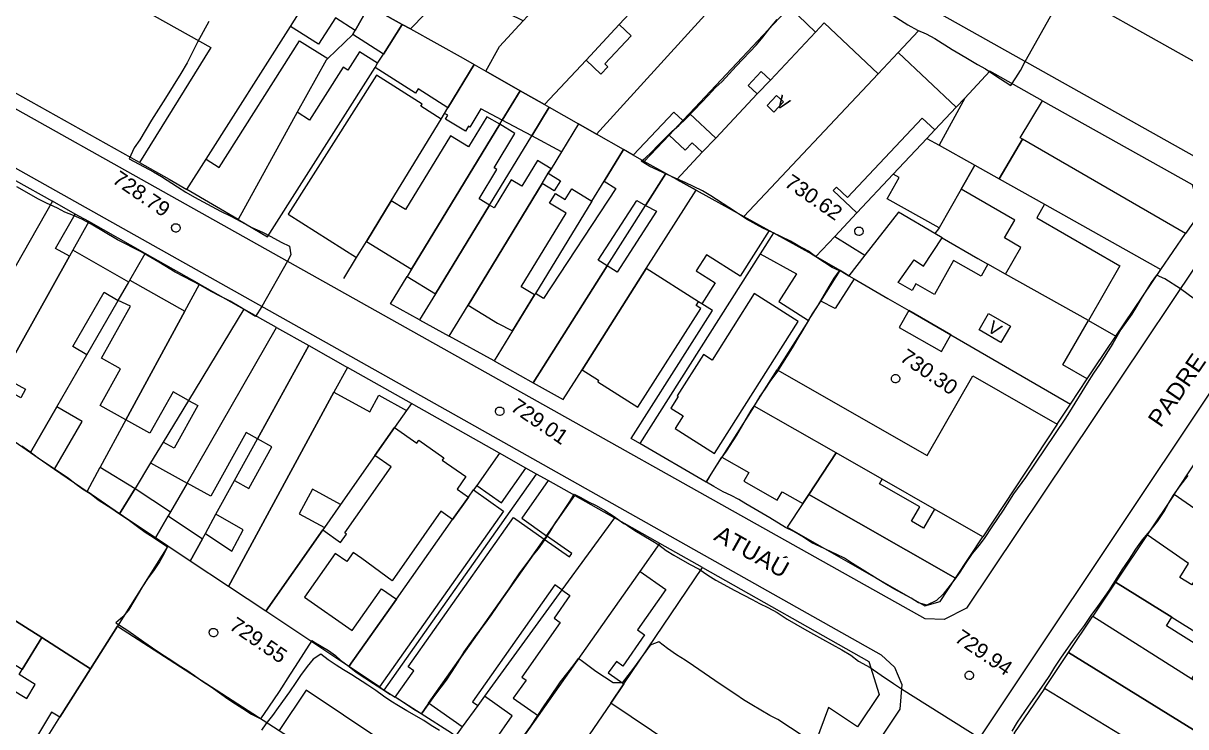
# Model space of a CAD drawing. Header units: metres. Extents: x 322294 to 7190115, y 7390841 to 10157759.
# Drawn here: x 322799.7 to 322936.9, y 7393530 to 7393613.1 of the extents above; entities that cross this region are included whole.
import ezdxf
from ezdxf.enums import TextEntityAlignment as Align

# ---------------------------------------------------------------- set-up
doc = ezdxf.new("R2010")
doc.units = ezdxf.units.M
doc.layers.get('0').update_dxf_attribs({"lineweight": 18})
for name, color, linetype, lineweight in [('100_SIST_VIARIO_MEIO_FIO', 1, 'Continuous', 18), ('160_P_SIMP_ASF_TOP', 7, 'Continuous', 18), ('206_MURO_E_MURO_ARRIMO', 7, 'Continuous', 18), ('214_PROJ_BEIRAL_EDIF', 10, 'Continuous', 18), ('600_CURVA_MESTRA', 14, 'Continuous', 18), ('604_CURVA_INTERM', 7, 'Continuous', 18), ('606_PTO_COTADO', 7, 'Continuous', 18), ('608_PTO_COTADO_INTERVIA', 1, 'Continuous', 18)]:
    doc.layers.add(name, color=color, linetype=linetype, lineweight=lineweight)
doc.styles.add('Style-Arial', font='arial.ttf', dxfattribs={"height": 1.75})

# ---------------------------------------------------------------- blocks, each defined once
blk = doc.blocks.new('SP09')
at = {"color": 0, "linetype": 'Continuous'}
blk.add_lwpolyline([(-0.03, -0.51), (-0.14, -0.49), (-0.24, -0.46), (-0.31, -0.42), (-0.35, -0.39), (-0.42, -0.31), (-0.47, -0.24), (-0.51, -0.15), (-0.52, -0.09), (-0.52, 0.03), (-0.51, 0.11), (-0.48, 0.2), (-0.44, 0.27), (-0.4, 0.33), (-0.32, 0.39), (-0.23, 0.44), (-0.15, 0.48), (-0.1, 0.48), (-0.03, 0.48), (0.08, 0.48), (0.19, 0.44), (0.27, 0.4), (0.35, 0.32), (0.41, 0.23), (0.46, 0.11), (0.48, 0.03), (0.48, -0.03), (0.47, -0.08), (0.44, -0.21), (0.38, -0.3), (0.31, -0.38), (0.23, -0.44), (0.1, -0.49), (0.02, -0.51)], close=True, dxfattribs=at)
blk = doc.blocks.new('SP10')
at = {"color": 0, "linetype": 'Continuous'}
blk.add_lwpolyline([(-0.03, -0.51), (-0.14, -0.49), (-0.24, -0.46), (-0.31, -0.42), (-0.35, -0.39), (-0.42, -0.31), (-0.47, -0.24), (-0.51, -0.15), (-0.52, -0.09), (-0.52, 0.03), (-0.51, 0.11), (-0.48, 0.2), (-0.44, 0.27), (-0.4, 0.33), (-0.32, 0.39), (-0.23, 0.44), (-0.15, 0.48), (-0.1, 0.48), (-0.03, 0.48), (0.08, 0.48), (0.19, 0.44), (0.27, 0.4), (0.35, 0.32), (0.41, 0.23), (0.46, 0.11), (0.48, 0.03), (0.48, -0.03), (0.47, -0.08), (0.44, -0.21), (0.38, -0.3), (0.31, -0.38), (0.23, -0.44), (0.1, -0.49), (0.02, -0.51)], close=True, dxfattribs=at)

msp = doc.modelspace()

# ---------------------------------------------------------------- linework, layer by layer
at = {"layer": '100_SIST_VIARIO_MEIO_FIO'}
for points in [[(323022.846, 7393726.842), (323025.756, 7393724.57), (323026.823, 7393721.814), (323026.161, 7393718.934), (322973.298, 7393637.741), (322952.353, 7393606.114), (322949.743, 7393604.674), (322946.78, 7393604.349), (322944.601, 7393604.875), (322853.546, 7393655.928), (322817.077, 7393676.634), (322815.979, 7393678.578), (322815.788, 7393680.803), (322816.723, 7393683.184), (322876.239, 7393763.209), (322904.689, 7393802.35), (322907.443, 7393803.45), (322909.671, 7393803.269), (322911.645, 7393802.254), (322985.906, 7393751.814)], [(322772.667, 7393624.5), (322799.154, 7393659.968), (322805.082, 7393667.568), (322807.802, 7393668.769), (322810.041, 7393668.79), (322811.813, 7393668.223), (322940.539, 7393595.952), (322941.779, 7393594.093), (322942.152, 7393591.891), (322941.214, 7393589.083), (322911.045, 7393544.033), (322908.4, 7393542.706), (322906.169, 7393542.779), (322773.037, 7393617.48), (322771.787, 7393619.329), (322771.435, 7393621.533), (322771.911, 7393623.413)], [(322900.96, 7393538.542), (322902.554, 7393537.071), (322903.436, 7393535.021), (322903.17, 7393532.102), (322862.346, 7393470.713), (322855.114, 7393469.324), (322721.076, 7393548.629), (322719.914, 7393554.409), (322762.751, 7393611.299), (322764.582, 7393612.58), (322766.759, 7393613.091), (322768.971, 7393612.757), (322851.08, 7393566.635)], [(322956.287, 7393587.088), (322954.199, 7393587.706), (322952.049, 7393587.147), (322950.503, 7393585.55), (322907.344, 7393520.883), (322903.406, 7393514.297), (322903.578, 7393512.086), (322904.374, 7393510.826), (322976.5, 7393470.182), (322978.732, 7393470.195), (322980.747, 7393471.153), (322981.746, 7393472.189), (323030.519, 7393541.505), (323030.344, 7393544.441), (323028.326, 7393546.609), (322997.897, 7393563.735)]]:
    msp.add_lwpolyline(points, close=True, dxfattribs=at)
at = {"layer": '206_MURO_E_MURO_ARRIMO'}
for p, q in [((322813.391, 7393596.685), (322816.897, 7393594.724)), ((322816.897, 7393594.724), (322819.004, 7393593.491)), ((322807.412, 7393589.69), (322805.825, 7393590.584)), ((322814.089, 7393585.926), (322807.412, 7393589.69)), ((322820.501, 7393582.311), (322814.089, 7393585.926)), ((322928.688, 7393576.185), (322933.988, 7393584.043)), ((322846.489, 7393578.081), (322843.028, 7393579.985)), ((322855.279, 7393573.244), (322849.969, 7393576.166)), ((322926.153, 7393572.427), (322928.688, 7393576.185)), ((322845.52, 7393568.209), (322837.957, 7393572.472)), ((322925.297, 7393571.13), (322926.153, 7393572.427)), ((322855.905, 7393562.355), (322845.52, 7393568.209)), ((322921.767, 7393565.779), (322923.335, 7393568.155)), ((322872.492, 7393563.485), (322871.469, 7393564.081)), ((322880.297, 7393558.93), (322872.492, 7393563.485)), ((322860.299, 7393559.878), (322859.037, 7393560.589)), ((322861.676, 7393559.102), (322860.299, 7393559.878)), ((322935.571, 7393557.482), (322932.388, 7393552.714)), ((322879.872, 7393548.845), (322874.858, 7393551.671))]:
    msp.add_line(p, q, dxfattribs=at)
for points in [[(322821.275, 7393597.071), (322831.221, 7393612.757)], [(322902.988, 7393609.673), (322905.396, 7393612.23)], [(322838.593, 7393611.786), (322835.636, 7393608.94)], [(322909.845, 7393603.23), (322910.842, 7393604.291)], [(322849.011, 7393601.807), (322849.422, 7393602.482)], [(322855.944, 7393601.201), (322856.227, 7393601.666)], [(322877.546, 7393601.631), (322875.931, 7393599.916)], [(322854.744, 7393591.64), (322859.716, 7393599.809)], [(322906.363, 7393599.524), (322907.303, 7393600.524)], [(322902.385, 7393595.289), (322898.104, 7393590.734)], [(322866.814, 7393592.104), (322860.156, 7393581.217)], [(322868.634, 7393584.463), (322873.167, 7393591.609)], [(322807.412, 7393589.69), (322805.544, 7393586.329)], [(322907.81, 7393588.975), (322907.731, 7393588.839), (322907.322, 7393588.285)], [(322908.188, 7393587.78), (322912.385, 7393585.335), (322913.582, 7393584.664)], [(322812.283, 7393582.792), (322814.089, 7393585.926)], [(322837.551, 7393582.982), (322839.046, 7393585.438)], [(322886.703, 7393585.886), (322872.492, 7393563.485)], [(322843.028, 7393579.985), (322844.999, 7393583.223)], [(322807.205, 7393573.977), (322810.899, 7393580.389)], [(322871.469, 7393564.081), (322881.056, 7393579.193), (322879.811, 7393579.983)], [(322892.41, 7393578.024), (322888.715, 7393572.199)], [(322925.442, 7393578.007), (322928.688, 7393576.185)], [(322819.195, 7393568.581), (322816.211, 7393563.661)], [(322845.52, 7393568.209), (322844.954, 7393567.402)], [(322811.807, 7393566.275), (322808.777, 7393560.685)], [(322824.629, 7393559.111), (322827.343, 7393564.05)], [(322814.722, 7393561.205), (322812.894, 7393558.191)], [(322880.297, 7393558.93), (322882.174, 7393561.888)], [(322842.307, 7393534.351), (322860.299, 7393559.878)], [(322819.019, 7393558.817), (322817.07, 7393555.433)], [(322853.22, 7393558.544), (322852.836, 7393558)], [(322837.157, 7393556.291), (322835.235, 7393553.552)], [(322821.188, 7393552.849), (322822.44, 7393555.127)], [(322861.474, 7393552.588), (322861.195, 7393552.192)], [(322863.288, 7393546.191), (322854.139, 7393533.646)], [(322841.728, 7393534.738), (322842.307, 7393534.351)], [(322842.307, 7393534.351), (322843.595, 7393533.528)], [(322850.704, 7393528.938), (322850.263, 7393529.272), (322846.661, 7393531.571)]]:
    msp.add_lwpolyline(points, dxfattribs=at)
at = {"layer": '214_PROJ_BEIRAL_EDIF'}
for points in [[(322813.391, 7393596.685), (322780.891, 7393614.861), (322788.684, 7393628.795), (322821.825, 7393610.259)], [(322876.812, 7393620.225), (322870.056, 7393612.976), (322866.138, 7393608.771), (322861.238, 7393603.513), (322858.353, 7393605.157), (322854.294, 7393607.469), (322855.908, 7393610.386), (322858.708, 7393613.39), (322859.237, 7393613.957), (322869.804, 7393625.296), (322870.532, 7393626.077)], [(322858.708, 7393613.39), (322853.555, 7393615.97), (322857.055, 7393619.687), (322854.639, 7393621.962), (322851.635, 7393618.877), (322848.846, 7393616.013), (322845.389, 7393612.462), (322851.64, 7393608.981), (322852.931, 7393608.245), (322854.294, 7393607.469), (322855.908, 7393610.386)], [(322866.138, 7393608.771), (322861.238, 7393603.513), (322861.783, 7393603.203), (322865.233, 7393601.238), (322867.387, 7393600.01), (322882.955, 7393617.202), (322885.073, 7393619.542), (322881.951, 7393622.482), (322878.904, 7393619.246), (322877.304, 7393620.753), (322876.812, 7393620.225), (322870.056, 7393612.976), (322871.465, 7393611.649), (322868.351, 7393608.343), (322868.723, 7393607.993), (322867.896, 7393607.115)], [(322871.701, 7393597.553), (322870.548, 7393598.21), (322867.387, 7393600.01), (322882.955, 7393617.202), (322884.289, 7393615.946), (322887.296, 7393619.138), (322890.867, 7393615.774), (322890.144, 7393615.007), (322878.344, 7393602.478), (322877.546, 7393601.631), (322876.484, 7393602.631)], [(322837.451, 7393616.918), (322838.683, 7393616.196), (322840.52, 7393615.173), (322838.866, 7393612.267), (322836.533, 7393613.746), (322834.562, 7393610.638), (322831.221, 7393612.757), (322834.832, 7393618.451)], [(322848.846, 7393616.013), (322845.389, 7393612.462), (322844.44, 7393612.991), (322841.678, 7393614.528), (322844.176, 7393617.093), (322845.476, 7393615.828), (322847.208, 7393617.607)], [(322838.866, 7393612.267), (322840.52, 7393615.173), (322841.678, 7393614.528), (322844.44, 7393612.991), (322842.218, 7393609.487), (322838.593, 7393611.786)], [(322886.349, 7393604.768), (322885.272, 7393605.782), (322886.817, 7393607.422), (322887.893, 7393606.408), (322893.243, 7393612.088), (322890.144, 7393615.007), (322878.344, 7393602.478), (322881.443, 7393599.559)], [(322852.931, 7393608.245), (322849.821, 7393603.137), (322846.303, 7393605.368), (322845.996, 7393604.884), (322841.22, 7393607.913), (322841.53, 7393608.402), (322842.218, 7393609.487), (322844.44, 7393612.991), (322845.389, 7393612.462), (322851.64, 7393608.981)], [(322879.863, 7393597.881), (322876.852, 7393594.684), (322879.13, 7393593.425), (322884.756, 7393590.315), (322900.625, 7393607.164), (322894.248, 7393613.155), (322893.243, 7393612.088), (322887.893, 7393606.408), (322886.349, 7393604.768), (322881.443, 7393599.559)], [(322821.275, 7393597.071), (322822.832, 7393596.084), (322832.318, 7393611.044), (322835.636, 7393608.94), (322835.436, 7393608.748), (322832.042, 7393602.613), (322825.041, 7393589.959), (322819.004, 7393593.491)], [(322825.041, 7393589.959), (322828.538, 7393587.913), (322841.22, 7393607.913), (322841.53, 7393608.402), (322839.396, 7393609.755), (322838.023, 7393607.589), (322837.466, 7393607.942), (322833.501, 7393601.688), (322832.042, 7393602.613)], [(322893.273, 7393585.591), (322895.495, 7393587.956), (322898.104, 7393590.734), (322895.318, 7393593.351), (322895.703, 7393593.761), (322897.012, 7393592.531), (322905.826, 7393601.913), (322907.303, 7393600.524), (322909.845, 7393603.23), (322902.988, 7393609.673), (322900.625, 7393607.164), (322884.756, 7393590.315), (322887.76, 7393588.654), (322888.278, 7393588.368), (322892.771, 7393585.884)], [(322856.227, 7393601.666), (322853.716, 7393603.002), (322852.416, 7393600.868), (322852.255, 7393600.966), (322851.886, 7393600.36), (322849.525, 7393601.798), (322849.801, 7393602.251), (322849.422, 7393602.482), (322849.821, 7393603.137), (322852.931, 7393608.245), (322854.294, 7393607.469), (322858.353, 7393605.157)], [(322839.046, 7393585.438), (322840.198, 7393587.329), (322843.128, 7393592.143), (322849.011, 7393601.807), (322846.618, 7393603.324), (322846.769, 7393603.563), (322841.373, 7393606.985), (322830.961, 7393590.565)], [(322920.013, 7393603.969), (322913.804, 7393607.444), (322910.842, 7393604.291), (322907.816, 7393598.712), (322912.053, 7393596.346), (322914.907, 7393594.753), (322917.664, 7393599.42), (322917.373, 7393599.583)], [(322859.716, 7393599.809), (322856.227, 7393601.666), (322858.353, 7393605.157), (322861.238, 7393603.513), (322861.783, 7393603.203)], [(322888.627, 7393604.582), (322889.434, 7393603.824), (322888.319, 7393602.637), (322887.513, 7393603.395)], [(322920.013, 7393603.969), (322937.688, 7393594.077), (322938.624, 7393590.726), (322936.922, 7393588.272), (322917.664, 7393599.42), (322917.373, 7393599.583)], [(322863.226, 7393597.941), (322859.716, 7393599.809), (322861.783, 7393603.203), (322865.233, 7393601.238)], [(322855.944, 7393601.201), (322854.415, 7393602.059), (322852.267, 7393598.53), (322850.119, 7393599.838), (322844.811, 7393591.119), (322843.128, 7393592.143), (322840.198, 7393587.329), (322845.525, 7393584.086)], [(322855.944, 7393601.201), (322845.525, 7393584.086), (322844.999, 7393583.223), (322848.37, 7393581.171), (322854.744, 7393591.64), (322853.5, 7393592.397), (322855.604, 7393595.853), (322855.273, 7393596.055), (322857.74, 7393600.108)], [(322860.957, 7393594.214), (322852.197, 7393579.825), (322855.683, 7393577.703), (322857.449, 7393576.792), (322860.049, 7393581.043), (322858.469, 7393582.004), (322863.768, 7393590.708), (322861.821, 7393591.893), (322862.51, 7393593.026), (322863.683, 7393592.312), (322864.437, 7393593.551), (322866.814, 7393592.104), (322868.255, 7393594.46), (322870.548, 7393598.21), (322867.387, 7393600.01), (322865.233, 7393601.238), (322863.226, 7393597.941), (322862.011, 7393595.945), (322861.679, 7393595.399), (322863.106, 7393594.53), (322862.384, 7393593.345)], [(322875.931, 7393599.916), (322877.842, 7393598.116), (322878.675, 7393599), (322879.863, 7393597.881), (322876.852, 7393594.684), (322875.568, 7393595.393), (322873.006, 7393596.81)], [(322912.053, 7393596.346), (322910.425, 7393593.519), (322907.81, 7393588.975), (322901.698, 7393592.405), (322903.093, 7393594.891), (322902.385, 7393595.289), (322906.363, 7393599.524), (322907.816, 7393598.712)], [(322920.279, 7393591.737), (322933.988, 7393584.043), (322936.922, 7393588.272), (322917.664, 7393599.42), (322914.907, 7393594.753)], [(322852.197, 7393579.825), (322860.957, 7393594.214), (322861.679, 7393595.399), (322862.011, 7393595.945), (322860.397, 7393596.927), (322858.535, 7393593.87), (322857.31, 7393594.615), (322855.295, 7393591.305), (322854.744, 7393591.64), (322848.37, 7393581.171), (322846.489, 7393578.081), (322849.969, 7393576.166)], [(322873.167, 7393591.609), (322875.568, 7393595.393), (322873.006, 7393596.81), (322871.701, 7393597.553), (322870.548, 7393598.21), (322868.255, 7393594.46), (322869.655, 7393593.603), (322861.118, 7393580.629), (322860.156, 7393581.217), (322860.049, 7393581.043), (322857.449, 7393576.792), (322855.279, 7393573.244), (322859.877, 7393570.66), (322868.634, 7393584.463), (322867.566, 7393585.157), (322872.125, 7393592.173)], [(322925.442, 7393578.007), (322915.645, 7393583.505), (322917.465, 7393586.655), (322915.538, 7393587.768), (322916.749, 7393589.865), (322910.425, 7393593.519), (322912.053, 7393596.346), (322914.907, 7393594.753), (322920.279, 7393591.737), (322919.352, 7393590.133), (322929.17, 7393584.46)], [(322789.305, 7393577.963), (322796.329, 7393590.286), (322798.766, 7393594.563), (322803.123, 7393592.107), (322795.349, 7393578.466), (322793.719, 7393579.372), (322792.935, 7393577.963), (322791.882, 7393578.548), (322791.026, 7393577.008)], [(322873.167, 7393591.609), (322874.437, 7393590.922), (322869.79, 7393583.712), (322868.634, 7393584.463), (322859.877, 7393570.66), (322863.424, 7393568.667), (322865.667, 7393572.204), (322873.245, 7393584.148), (322879.13, 7393593.425), (322876.852, 7393594.684), (322875.568, 7393595.393)], [(322887.76, 7393588.654), (322884.328, 7393583.245), (322880.34, 7393585.775), (322879.143, 7393583.888), (322881.385, 7393582.465), (322879.811, 7393579.983), (322879.428, 7393580.226), (322873.245, 7393584.148), (322879.13, 7393593.425), (322884.756, 7393590.315)], [(322797.24, 7393571.384), (322805.137, 7393585.596), (322803.51, 7393586.523), (322805.825, 7393590.584), (322803.123, 7393592.107), (322795.349, 7393578.466), (322796.559, 7393577.794), (322793.998, 7393573.185)], [(322897.789, 7393582.946), (322901.754, 7393580.624), (322904.247, 7393579.184), (322909.218, 7393576.311), (322923.335, 7393568.155), (322925.297, 7393571.13), (322922.427, 7393572.789), (322925.442, 7393578.007), (322915.645, 7393583.505), (322913.582, 7393584.664), (322912.796, 7393583.263), (322909.533, 7393585.094), (322907.293, 7393581.102), (322905.089, 7393582.338), (322904.649, 7393581.554), (322902.99, 7393582.485), (322904.863, 7393585.165), (322905.979, 7393584.426), (322908.188, 7393587.78), (322907.322, 7393588.285), (322903.008, 7393590.798), (322899.056, 7393585.728), (322897.171, 7393583.308)], [(322892.41, 7393578.024), (322893.851, 7393580.295), (322896.144, 7393583.909), (322893.273, 7393585.591), (322892.771, 7393585.884), (322888.278, 7393588.368), (322886.703, 7393585.886), (322890.968, 7393583.525), (322888.886, 7393580.26)], [(322893.273, 7393585.591), (322895.495, 7393587.956), (322899.056, 7393585.728), (322897.171, 7393583.308), (322896.144, 7393583.909)], [(322796.695, 7393570.404), (322794.561, 7393566.563), (322795.238, 7393566.097), (322800.555, 7393562.432), (322803.656, 7393567.815), (322807.205, 7393573.977), (322805.538, 7393574.937), (322809.232, 7393581.35), (322810.899, 7393580.389), (322812.151, 7393582.563), (322805.544, 7393586.329), (322805.137, 7393585.596), (322797.24, 7393571.384), (322799.963, 7393569.914), (322799.399, 7393568.9)], [(322873.245, 7393584.148), (322865.667, 7393572.204), (322867.62, 7393570.965), (322867.508, 7393570.789), (322872.262, 7393567.773), (322879.669, 7393579.449), (322879.145, 7393579.781), (322879.428, 7393580.226)], [(322897.789, 7393582.946), (322895.554, 7393579.423), (322893.851, 7393580.295), (322896.144, 7393583.909), (322897.171, 7393583.308)], [(322810.899, 7393580.389), (322812.151, 7393582.563), (322812.283, 7393582.792), (322818.76, 7393579.1), (322811.807, 7393566.275), (322808.77, 7393567.963), (322811.176, 7393572.293), (322808.915, 7393573.549), (322812.348, 7393579.727)], [(322811.807, 7393566.275), (322818.76, 7393579.1), (322820.501, 7393582.311), (322825.733, 7393579.362), (322819.195, 7393568.581), (322817.37, 7393569.595), (322814.648, 7393564.697)], [(322891.169, 7393577.897), (322885.984, 7393581.186), (322881.013, 7393573.35), (322879.993, 7393573.997), (322876.895, 7393569.114), (322877.023, 7393569.033), (322876.159, 7393567.671), (322877.607, 7393566.753), (322876.661, 7393565.262), (322881.291, 7393562.325)], [(322819.195, 7393568.581), (322820.28, 7393567.978), (322817.488, 7393562.952), (322816.211, 7393563.661), (322814.722, 7393561.205), (322819.019, 7393558.817), (322829.599, 7393577.183), (322825.733, 7393579.362)], [(322909.218, 7393576.311), (322904.247, 7393579.184), (322903.114, 7393577.202), (322908.098, 7393574.352)], [(322916.237, 7393577.351), (322915.118, 7393575.415), (322912.54, 7393576.904), (322913.659, 7393578.84)], [(322827.343, 7393564.05), (322826.017, 7393564.787), (322821.832, 7393557.254), (322819.019, 7393558.817), (322829.599, 7393577.183), (322833.387, 7393575.048)], [(322827.343, 7393564.05), (322833.387, 7393575.048), (322837.957, 7393572.472), (322836.368, 7393569.542), (322823.931, 7393546.616), (322819.409, 7393549.612), (322820.853, 7393552.24), (322821.188, 7393552.849), (322824.322, 7393550.765), (322825.634, 7393553.287), (322822.44, 7393555.127), (322824.629, 7393559.111), (322826.314, 7393558.174), (322829.052, 7393563.101)], [(322888.715, 7393572.199), (322906.408, 7393562.083), (322911.785, 7393571.487), (322921.767, 7393565.779), (322912.995, 7393552.481), (322907.28, 7393555.749), (322901.114, 7393559.274), (322895.681, 7393562.381), (322885.998, 7393567.917)], [(322844.954, 7393567.402), (322843.522, 7393565.362), (322841.208, 7393562.064), (322837.157, 7393556.291), (322833.83, 7393558.095), (322832.245, 7393555.174), (322835.235, 7393553.552), (322835.042, 7393553.277), (322828.324, 7393543.704), (322823.931, 7393546.616), (322836.368, 7393569.542), (322840.611, 7393567.24), (322841.666, 7393569.185)], [(322803.656, 7393567.815), (322800.555, 7393562.432), (322803.391, 7393560.475), (322806.632, 7393566.101)], [(322882.174, 7393561.888), (322885.348, 7393560.074), (322884.752, 7393559.032), (322888.695, 7393556.778), (322889.276, 7393557.795), (322891.734, 7393556.389), (322892.435, 7393557.453), (322895.681, 7393562.381), (322885.998, 7393567.917)], [(322785.767, 7393550.813), (322784.285, 7393551.733), (322786.517, 7393555.296), (322787.921, 7393554.416), (322795.238, 7393566.097), (322800.555, 7393562.432), (322803.391, 7393560.475), (322807.227, 7393557.826), (322811.066, 7393555.176), (322812.331, 7393554.303), (322815.289, 7393552.342), (322816.749, 7393551.374), (322810.796, 7393541.928), (322807.622, 7393536.893), (322801.868, 7393540.564), (322798.009, 7393543.026), (322794.019, 7393545.572), (322789.547, 7393548.426), (322787.172, 7393549.941)], [(322843.737, 7393545.091), (322838.135, 7393537.142), (322828.324, 7393543.704), (322835.042, 7393553.277), (322837.161, 7393551.79), (322837.855, 7393552.78), (322837.646, 7393552.926), (322843.118, 7393560.724), (322841.208, 7393562.064), (322843.522, 7393565.362), (322846.147, 7393563.52), (322846.401, 7393563.884), (322849.351, 7393561.814), (322849.155, 7393561.534), (322851.938, 7393559.581), (322850.905, 7393558.11), (322852.249, 7393557.167), (322850.381, 7393554.516), (322849.005, 7393555.481), (322843.236, 7393547.259), (322839.659, 7393549.905), (322838.649, 7393550.613), (322837.896, 7393549.54), (322836.531, 7393550.497), (322832.908, 7393545.333), (322838.506, 7393541.405), (322841.965, 7393546.334)], [(322853.22, 7393558.544), (322856.143, 7393556.484), (322859.037, 7393560.589), (322855.905, 7393562.355)], [(322901.114, 7393559.274), (322895.681, 7393562.381), (322892.435, 7393557.453), (322909.756, 7393547.57), (322912.995, 7393552.481), (322907.28, 7393555.749), (322905.992, 7393553.498), (322904.565, 7393554.313), (322905.534, 7393556.007), (322900.795, 7393558.716)], [(322808.777, 7393560.685), (322812.894, 7393558.191), (322811.066, 7393555.176), (322807.227, 7393557.826)], [(322935.571, 7393557.482), (322937.988, 7393561.102), (322941.403, 7393558.715), (322938.911, 7393555.149)], [(322861.474, 7393552.588), (322864.817, 7393557.331), (322861.676, 7393559.102), (322858.542, 7393554.655)], [(322815.289, 7393552.342), (322812.331, 7393554.303), (322811.066, 7393555.176), (322812.894, 7393558.191), (322817.07, 7393555.433), (322816.784, 7393554.937)], [(322841.728, 7393534.738), (322838.135, 7393537.142), (322843.737, 7393545.091), (322850.381, 7393554.516), (322852.249, 7393557.167), (322852.836, 7393558), (322856.369, 7393555.51)], [(322863.288, 7393546.191), (322862.439, 7393546.789), (322852.719, 7393532.997), (322853.344, 7393532.557), (322851.51, 7393530.042), (322847.55, 7393532.833), (322861.195, 7393552.192), (322864.172, 7393550.094), (322864.451, 7393550.49), (322861.474, 7393552.588), (322864.817, 7393557.331), (322869.491, 7393554.697)], [(322891.734, 7393556.389), (322889.895, 7393553.596), (322906.123, 7393544.337), (322907.939, 7393544.817), (322909.756, 7393547.57), (322892.435, 7393557.453)], [(322815.289, 7393552.342), (322816.784, 7393554.937), (322820.853, 7393552.24), (322819.409, 7393549.612), (322816.749, 7393551.374)], [(322846.661, 7393531.571), (322843.595, 7393533.528), (322845.802, 7393536.659), (322845.141, 7393537.125), (322857.564, 7393554.751), (322861.195, 7393552.192), (322847.55, 7393532.833)], [(322863.288, 7393546.191), (322864.237, 7393545.522), (322862.353, 7393542.849), (322863.074, 7393542.342), (322858.541, 7393535.91), (322859.055, 7393535.548), (322857.547, 7393533.409), (322860.513, 7393531.319), (322872.531, 7393548.371), (322874.858, 7393551.671), (322869.491, 7393554.697)], [(322937.27, 7393549.302), (322932.388, 7393552.714), (322928.658, 7393547.127), (322935.298, 7393542.986), (322948.359, 7393534.842), (322950.48, 7393538.21), (322941.989, 7393543.559), (322942.507, 7393544.381), (322937.934, 7393547.262), (322937.643, 7393546.801), (322936.248, 7393547.68)], [(322870.585, 7393535.106), (322879.872, 7393548.845), (322899.531, 7393537.763), (322900.755, 7393533.862), (322898.182, 7393530.032), (322894.767, 7393532.325), (322893.211, 7393528.184), (322895.782, 7393526.458), (322890.419, 7393518.472), (322869.044, 7393532.827)], [(322870.585, 7393535.106), (322869.044, 7393532.827), (322866.508, 7393529.075), (322861.101, 7393521.077), (322856.008, 7393524.928), (322857.383, 7393526.879), (322860.513, 7393531.319), (322872.531, 7393548.371), (322875.565, 7393546.233), (322872.212, 7393541.476), (322873.054, 7393540.883), (322870.461, 7393537.204), (322869.711, 7393537.733), (322868.765, 7393536.389)], [(322937.644, 7393535.712), (322939.61, 7393538.832), (322934.65, 7393541.957), (322935.298, 7393542.986), (322928.658, 7393547.127), (322925.955, 7393543.079)], [(322799.574, 7393536.789), (322797.102, 7393538.292), (322795.199, 7393535.161), (322793.76, 7393536.035), (322795.64, 7393539.128), (322798.009, 7393543.026), (322801.868, 7393540.564)], [(322947.972, 7393523.419), (322923.105, 7393538.809), (322925.955, 7393543.079), (322937.644, 7393535.712), (322938.56, 7393535.135), (322943.52, 7393532.008), (322941.927, 7393529.435), (322943.594, 7393528.403), (322943.843, 7393528.805), (322949.238, 7393525.465)], [(322829.835, 7393511.385), (322828.952, 7393511.956), (322823.646, 7393515.384), (322819.588, 7393518.006), (322816.292, 7393520.136), (322811.884, 7393522.984), (322807.972, 7393525.512), (322802.626, 7393528.967), (322804.01, 7393531.162), (322807.622, 7393536.893), (322810.796, 7393541.928), (322829.892, 7393529.606), (322877.337, 7393498.992), (322868.765, 7393486.229), (322860.66, 7393491.467), (322855.283, 7393494.941), (322850.099, 7393498.291), (322846.106, 7393500.871), (322842.236, 7393503.372), (322838.532, 7393505.765), (322834.386, 7393508.444)], [(322788.787, 7393519.04), (322797.472, 7393533.331), (322798.202, 7393534.531), (322800.092, 7393533.382), (322801.102, 7393535.045), (322799.212, 7393536.193), (322799.574, 7393536.789), (322801.868, 7393540.564), (322807.622, 7393536.893), (322804.01, 7393531.162), (322803.038, 7393531.752), (322800.421, 7393527.446), (322801.323, 7393526.898), (322798.188, 7393521.497), (322795.48, 7393516.831), (322793.335, 7393518.134), (322792.51, 7393516.777)], [(322947.972, 7393523.419), (322950.257, 7393522.005), (322953.76, 7393519.837), (322951.144, 7393515.734), (322948.342, 7393517.521), (322943.548, 7393520.417), (322935.508, 7393525.292), (322929.325, 7393529.042), (322920.259, 7393534.547), (322923.105, 7393538.809)], [(322861.374, 7393520.871), (322861.101, 7393521.077), (322856.008, 7393524.928), (322851.872, 7393528.055), (322848.001, 7393522.276), (322847.002, 7393522.945), (322847.839, 7393524.194), (322841.752, 7393528.271), (322841.886, 7393528.471), (322833.081, 7393534.367), (322829.892, 7393529.606), (322877.337, 7393498.992), (322881.807, 7393505.649), (322862.799, 7393518.168), (322860.691, 7393514.967), (322858.456, 7393516.439)], [(322923.548, 7393525.005), (322924.511, 7393526.571), (322927.073, 7393524.995), (322929.325, 7393529.042), (322920.259, 7393534.547), (322916.662, 7393529.241)], [(322850.704, 7393528.938), (322851.872, 7393528.055), (322856.008, 7393524.928), (322857.383, 7393526.879), (322855.318, 7393528.334), (322857.428, 7393531.328), (322854.139, 7393533.646), (322853.344, 7393532.557), (322851.51, 7393530.042)]]:
    msp.add_lwpolyline(points, close=True, dxfattribs=at)
at = {"layer": '600_CURVA_MESTRA', "elevation": 730}
for points in [[(322901.086, 7393614.848), (322904.126, 7393612.916), (322905.249, 7393612.292), (322906.306, 7393611.885), (322907.306, 7393611.312), (322909.352, 7393610.03), (322910.299, 7393609.457), (322911.185, 7393608.954), (322912.372, 7393608.249), (322913.315, 7393607.73), (322914.399, 7393606.986), (322916.291, 7393605.785), (322916.892, 7393606.66), (322917.432, 7393607.56), (322917.977, 7393608.619), (322922.75, 7393617.126)], [(322944.132, 7393576.004), (322936.307, 7393581.756), (322934.479, 7393582.918), (322933.472, 7393583.365), (322932.845, 7393582.508), (322931.657, 7393580.613), (322931.137, 7393579.686), (322930.563, 7393578.754), (322929.291, 7393576.936), (322928.328, 7393575.313), (322926.743, 7393572.801), (322926.056, 7393571.787), (322925.295, 7393570.607), (322923.23, 7393567.238), (322922.671, 7393566.374), (322920.312, 7393562.867), (322918.002, 7393559.481), (322916.61, 7393557.53), (322915.39, 7393555.624), (322914.034, 7393553.638), (322913.219, 7393552.381), (322912.552, 7393551.478), (322911.736, 7393550.495), (322910.887, 7393549.284), (322910.254, 7393548.283), (322909.682, 7393547.455), (322908.305, 7393545.678), (322907.509, 7393544.967), (322906.371, 7393544.41), (322905.38, 7393544.679), (322904.522, 7393545.209), (322902.493, 7393546.315), (322901.393, 7393546.95), (322900.492, 7393547.495), (322897.601, 7393549.322), (322896.643, 7393549.938), (322895.735, 7393550.397), (322893.75, 7393551.342), (322892.791, 7393551.76), (322891.797, 7393552.441), (322890.652, 7393553.085), (322889.672, 7393553.586), (322887.82, 7393554.73), (322885.006, 7393556.363), (322884.155, 7393556.889), (322883.275, 7393557.359), (322882.318, 7393557.797), (322881.216, 7393558.412), (322880.337, 7393558.941), (322880.923, 7393559.877), (322881.492, 7393560.83), (322882.081, 7393561.706), (322882.701, 7393562.574), (322883.924, 7393564.467), (322885.637, 7393567.37), (322886.15, 7393568.126), (322886.708, 7393569.071), (322887.29, 7393569.895), (322887.943, 7393570.922), (322888.684, 7393571.912), (322889.855, 7393573.716), (322890.52, 7393574.801), (322891.163, 7393575.926), (322891.72, 7393576.832), (322892.862, 7393578.801), (322893.562, 7393579.882), (322894.822, 7393582.051), (322895.441, 7393583.005), (322896.04, 7393583.874), (322895.19, 7393584.292), (322894.289, 7393584.862), (322893.264, 7393585.545), (322892.384, 7393586.188), (322891.158, 7393586.892), (322890.257, 7393587.379), (322888.167, 7393588.408), (322886.994, 7393588.935), (322885.081, 7393589.979), (322883.671, 7393590.921), (322880.85, 7393592.723), (322879.897, 7393593.318), (322877.839, 7393594.316), (322876.675, 7393594.813), (322873.651, 7393596.209), (322872.651, 7393596.815), (322873.107, 7393597.205), (322873.858, 7393597.889), (322874.624, 7393598.693), (322876.305, 7393600.37), (322877.085, 7393601.033), (322877.959, 7393601.89), (322878.942, 7393602.888), (322880.557, 7393604.606), (322881.436, 7393605.542), (322882.193, 7393606.257), (322883.014, 7393607.146), (322883.84, 7393608.071), (322886.256, 7393610.575), (322887.025, 7393611.475), (322887.839, 7393612.561), (322888.699, 7393613.576)], [(322799.527, 7393563.204), (322800.447, 7393562.558), (322801.346, 7393561.889), (322802.299, 7393561.207), (322804.985, 7393559.448), (322805.768, 7393558.818), (322806.682, 7393558.128), (322807.689, 7393557.488), (322808.545, 7393556.851), (322810.46, 7393555.609), (322811.368, 7393555.014), (322812.246, 7393554.41), (322813.183, 7393553.672), (322814.077, 7393553.036), (322815.006, 7393552.413), (322816.732, 7393551.298), (322816.268, 7393550.406), (322815.776, 7393549.514), (322815.147, 7393548.562), (322814.355, 7393547.513), (322813.781, 7393546.605), (322812.095, 7393543.805), (322811.435, 7393543.01), (322810.635, 7393542.316), (322812.039, 7393541.421), (322813.935, 7393540.064), (322814.946, 7393539.35), (322816.041, 7393538.623), (322817.093, 7393537.958), (322818.11, 7393537.265), (322818.989, 7393536.731), (322819.915, 7393536.104), (322820.77, 7393535.454), (322821.87, 7393534.736), (322823.847, 7393533.343), (322824.747, 7393532.751), (322825.629, 7393532.203), (322826.647, 7393531.513), (322827.735, 7393530.971), (322828.689, 7393532.362), (322829.956, 7393534.191), (322831.228, 7393536.257), (322831.822, 7393537.154), (322833.793, 7393540.233), (322833.999, 7393540.079), (322835.731, 7393539.027), (322836.562, 7393538.443), (322837.158, 7393537.913), (322837.99, 7393537.259), (322838.996, 7393536.501), (322841.022, 7393535.134), (322842.023, 7393534.52), (322842.977, 7393533.889), (322843.918, 7393533.357), (322844.818, 7393532.785), (322845.786, 7393532.129), (322846.733, 7393531.552), (322847.082, 7393532.082), (322847.685, 7393532.915), (322848.292, 7393533.709), (322849.648, 7393535.549), (322850.325, 7393536.55), (322851.042, 7393537.673), (322851.751, 7393538.872), (322853.253, 7393540.972), (322854.143, 7393542.11), (322854.978, 7393543.266), (322855.554, 7393544.124), (322856.247, 7393545.099), (322856.887, 7393546.05), (322857.485, 7393546.993), (322858.224, 7393548.115), (322859.726, 7393550.098), (322860.507, 7393551.052), (322861.253, 7393552.123), (322861.847, 7393553.03), (322862.569, 7393554.204), (322862.89, 7393554.615), (322864.203, 7393556.645), (322864.744, 7393557.523), (322865.422, 7393557.162), (322866.404, 7393556.591), (322867.33, 7393556.162), (322868.364, 7393555.562), (322869.332, 7393554.941), (322870.586, 7393554.039), (322871.038, 7393553.79), (322871.885, 7393553.233), (322873.829, 7393552.066), (322874.746, 7393551.53), (322875.602, 7393550.87), (322876.49, 7393550.316), (322878.351, 7393549.243), (322879.498, 7393548.645), (322880.497, 7393547.951), (322881.451, 7393547.357), (322883.694, 7393546.137), (322885.74, 7393545.068), (322886.632, 7393544.601), (322887.59, 7393544.134), (322888.698, 7393543.527), (322889.885, 7393542.748), (322891.933, 7393541.553), (322894.038, 7393540.373), (322895.185, 7393539.736), (322896.352, 7393539.117), (322897.396, 7393538.479), (322898.309, 7393537.8), (322899.664, 7393537.035), (322900.972, 7393536.132), (322902.434, 7393535.148), (322903.389, 7393534.498), (322912.589, 7393528.741)], [(322916.458, 7393529.515), (322917.091, 7393530.589), (322918.373, 7393532.473), (322920.239, 7393535.117), (322920.896, 7393536.084), (322921.499, 7393537.059), (322922.276, 7393538.25), (322923.572, 7393540.088), (322924.986, 7393542.007), (322925.787, 7393543.186), (322926.548, 7393544.22), (322927.899, 7393546.127), (322928.856, 7393547.638), (322929.446, 7393548.558), (322930.288, 7393549.821), (322931.06, 7393551.017), (322931.835, 7393552.106), (322932.727, 7393553.174), (322933.591, 7393554.275), (322934.379, 7393555.459), (322934.9, 7393556.393), (322935.493, 7393557.389), (322936.275, 7393558.488), (322937.208, 7393559.728)]]:
    msp.add_lwpolyline(points, dxfattribs=at)
at = {"layer": '604_CURVA_INTERM', "elevation": 729, "flags": 128}
msp.add_lwpolyline([(322821.592, 7393613.332), (322820.258, 7393610.874), (322819.034, 7393608.454), (322818.293, 7393607.198), (322816.493, 7393604.279), (322814.824, 7393601.659), (322813.459, 7393599.36), (322812.785, 7393598.399), (322812.174, 7393597.117), (322815.069, 7393595.573), (322815.99, 7393595.039), (322817.889, 7393593.815), (322818.887, 7393593.187), (322819.901, 7393592.588), (322822.966, 7393590.922), (322824.283, 7393590.291), (322825.383, 7393589.727), (322826.688, 7393589.001), (322827.921, 7393588.43), (322828.93, 7393587.938), (322830.155, 7393587.256), (322831.122, 7393586.809), (322831.289, 7393585.79), (322830.868, 7393585.03), (322827.863, 7393579.677), (322827.114, 7393578.5), (322825.163, 7393579.682), (322824.124, 7393580.292), (322822.936, 7393580.882), (322821.883, 7393581.431), (322820.636, 7393582.161), (322818.677, 7393583.177), (322817.616, 7393583.726), (322815.697, 7393584.888), (322814.756, 7393585.451), (322813.599, 7393586.113), (322810.814, 7393587.561), (322807.69, 7393589.402), (322806.585, 7393589.973), (322805.6, 7393590.41), (322804.613, 7393590.817), (322803.728, 7393591.287), (322802.44, 7393591.876), (322801.469, 7393592.349), (322798.92, 7393593.811)], dxfattribs=at)
at = {"layer": '604_CURVA_INTERM', "elevation": 731}
for points in [[(322891.781, 7393528.924), (322888.786, 7393530.884), (322887.822, 7393531.353), (322885.696, 7393532.623), (322884.71, 7393533.234), (322883.815, 7393533.849), (322881.959, 7393535.08), (322878.808, 7393537.239), (322877.847, 7393537.894), (322876.818, 7393538.537), (322875.756, 7393539.298), (322874.743, 7393540.056), (322873.69, 7393539.685), (322871.755, 7393536.948), (322870.398, 7393535.219), (322869.332, 7393535.207), (322867.304, 7393536.571), (322865.56, 7393537.863), (322865.209, 7393538.106), (322864.574, 7393537.218), (322863.088, 7393535.352), (322861.861, 7393533.512), (322861.155, 7393532.494), (322859.576, 7393530.093), (322858.763, 7393528.947)], [(322848.822, 7393529.598), (322847.834, 7393530.19), (322846.977, 7393530.762), (322844.988, 7393531.904), (322843.971, 7393532.505), (322843.085, 7393533.075), (322842.228, 7393533.655), (322841.3, 7393534.324), (322840.382, 7393534.943), (322838.472, 7393536.16), (322837.484, 7393536.746), (322836.612, 7393537.296), (322835.703, 7393537.943), (322834.823, 7393538.609), (322833.917, 7393538.024), (322833.226, 7393537.171), (322832.422, 7393536.104), (322831.871, 7393535.254), (322831.127, 7393534.17), (322829.766, 7393532.311), (322829.104, 7393531.378), (322828.307, 7393530.389), (322827.811, 7393529.617)]]:
    msp.add_lwpolyline(points, dxfattribs=at)

# ---------------------------------------------------------------- block references
at = {"layer": '606_PTO_COTADO', "rotation": 325.5688295630279}
for p in [(322817.726, 7393588.949, 728.795), (322898.383, 7393588.556, 730.62), (322902.703, 7393571.138, 730.305), (322855.97, 7393567.295, 729.01), (322822.173, 7393541.155, 729.55)]:
    msp.add_blockref('SP09', p, dxfattribs=at)
at = {"layer": '608_PTO_COTADO_INTERVIA', "rotation": 325.5688295630279}
msp.add_blockref('SP10', (322911.41, 7393536.099, 729.94), dxfattribs=at)

# ---------------------------------------------------------------- texts
at = {"layer": '160_P_SIMP_ASF_TOP', "style": 'Style-Arial'}
msp.add_text('PADRE', height=2, rotation=55.56883, dxfattribs=at).set_placement((322933.99, 7393565.264))
msp.add_text('ATUAÚ', height=2, rotation=330.62203, dxfattribs=at).set_placement((322881.594, 7393553.045), align=Align.MIDDLE_LEFT)
at = {"layer": '214_PROJ_BEIRAL_EDIF', "style": 'Style-Arial'}
for p in [(322888.379, 7393603.498), (322913.388, 7393576.855)]:
    msp.add_text('V', height=1.5, rotation=325.56883, dxfattribs=at).set_placement(p)
at = {"layer": '606_PTO_COTADO', "style": 'Style-Arial'}
for s, p in [('728.79', (322813.65, 7393592.989, 728.795)), ('730.62', (322893.012, 7393592.576, 730.62)), ('730.30', (322906.638, 7393571.957, 730.305)), ('729.01', (322860.667, 7393566.095, 729.01)), ('729.55', (322827.462, 7393540.273, 729.55))]:
    msp.add_text(s, height=1.75, rotation=325.56883, dxfattribs=at).set_placement(p, align=Align.MIDDLE_CENTER)
at = {"layer": '608_PTO_COTADO_INTERVIA', "style": 'Style-Arial'}
msp.add_text('729.94', height=1.75, rotation=325.56883, dxfattribs=at).set_placement((322913.104, 7393538.816, 729.94), align=Align.MIDDLE_CENTER)

doc.saveas('drawing.dxf')
